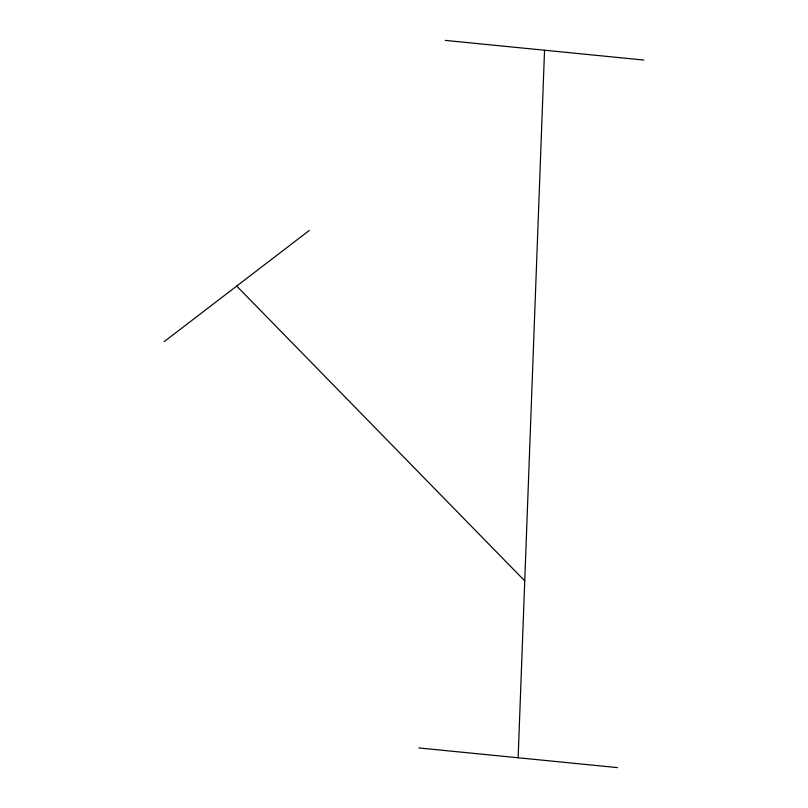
<?xml version="1.0" encoding="UTF-8"?>
<svg xmlns="http://www.w3.org/2000/svg" width="808" height="808" viewBox="0 0 808 808"><rect width="100%" height="100%" fill="white"/><g stroke="black" fill="none" stroke-linecap="round" stroke-linejoin="round"><path stroke-width="1.21" d="M518.14 757.773L544.541 50.227M164.155 341.653L309.262 230.482M445.228 40.4L643.845 60.055M418.837 747.945L617.453 767.6M236.704 286.072L524.745 580.881"/></g></svg>
